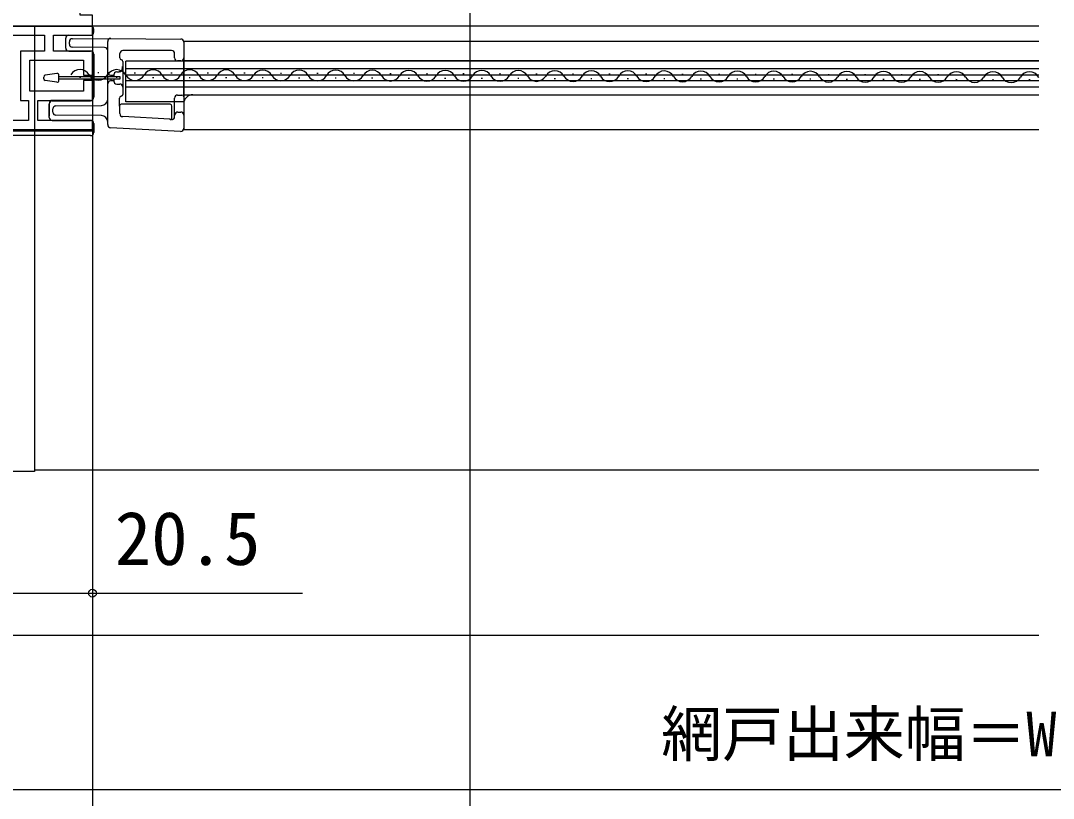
# Model space of a CAD drawing. Units: millimetres, scale not verified. Extents: x -525 to 525, y -783 to 777.
# Drawn here: x -168.8 to 0.9, y -661.5 to -533.7 of the extents above; entities that cross this region are included whole.
import ezdxf
from ezdxf.enums import TextEntityAlignment as Align

# ---------------------------------------------------------------- set-up
doc = ezdxf.new("R2010")
doc.units = ezdxf.units.MM
doc.header["$LTSCALE"] = 4
for name, color, linetype in [('0-2_YKK_11', 7, 'Continuous'), ('0-4_YKK_12', 2, 'Continuous'), ('0-5_YKK_13', 4, 'Continuous'), ('0-7_YKK_D', 6, 'Continuous'), ('0-9_YSS_K', 3, 'Continuous')]:
    doc.layers.add(name, color=color, linetype=linetype)
doc.styles.add('ＭＳ ゴシック', font='')
doc.styles.get('ＭＳ ゴシック').set_extended_font_data('MS Gothic')

msp = doc.modelspace()

# ---------------------------------------------------------------- linework, layer by layer
at = {"layer": '0-2_YKK_11'}
for points in [[(-216.2, -533.6), (-216.2, -530.7), (-210.2, -530.7), (-210.2, -533.1), (-211.8, -533.1), (-211.8, -534.6), (-197, -534.6), (-197, -547.508), (-197.25, -547.804), (-197.5, -548.1), (-197.5, -549.6), (-195, -549.6), (-195, -534.6), (-157, -534.6), (-157, -532.8), (-159, -532.8), (-159, -524.6), (-162.3, -524.6)], [(-157, -534.6), (-177.5, -534.6), (-177.5, -550.6)], [(-176.5, -551.6), (-157, -551.6), (-157, -550.1), (-166, -550.1), (-166, -546.8), (-157, -546.8), (-157, -543.55), (-158.5, -543.55), (-158.5, -545.3), (-167.3, -545.3), (-167.3, -540.2), (-158.5, -540.2), (-158.5, -542.65), (-157, -542.65), (-157, -538.7), (-163.4, -538.7), (-163.4, -536.1), (-157, -536.1), (-157, -534.6)]]:
    msp.add_lwpolyline(points, dxfattribs=at)
msp.add_lwpolyline([(-176, -550.1), (-176, -536.1), (-164.9, -536.1), (-164.9, -538.7), (-168.8, -538.7), (-168.8, -546.8), (-167.5, -546.8), (-167.5, -550.1)], close=True, dxfattribs=at)
at = {"layer": '0-4_YKK_12'}
for p, q in [((-1.5, -534.6), (-157.5, -534.6)), ((-142, -537.07), (-142, -551.57)), ((-142, -537.07), (-1.5, -537.07)), ((-1.5, -540.37), (-151.5, -540.37)), ((-151.5, -547.07), (-151.5, -540.37)), ((-142, -540.27), (-1.5, -540.27)), ((-159.13, -542.998), (-158.93, -542.998)), ((-156.128, -542.245), (-155.928, -542.245)), ((-153.13, -543.012), (-152.93, -543.013)), ((-151.5, -541.57), (-1.5, -541.57)), ((-151.5, -542.62), (-1.5, -542.62)), ((-150.128, -542.259), (-149.928, -542.26)), ((-144.128, -542.274), (-143.928, -542.274)), ((-138.128, -542.288), (-137.928, -542.289)), ((-132.128, -542.303), (-131.928, -542.303)), ((-126.128, -542.317), (-125.928, -542.318)), ((-120.128, -542.332), (-119.928, -542.332)), ((-114.129, -542.346), (-113.929, -542.346)), ((-108.129, -542.36), (-107.929, -542.361)), ((-102.129, -542.375), (-101.929, -542.375)), ((-96.129, -542.389), (-95.929, -542.39)), ((-90.129, -542.404), (-89.929, -542.404)), ((-84.129, -542.418), (-83.929, -542.419)), ((-78.129, -542.433), (-77.929, -542.433)), ((-72.129, -542.447), (-71.929, -542.447)), ((-66.129, -542.461), (-65.929, -542.462)), ((-60.129, -542.476), (-59.929, -542.476)), ((-54.129, -542.49), (-53.929, -542.491)), ((-48.129, -542.505), (-47.929, -542.505)), ((-42.129, -542.519), (-41.929, -542.52)), ((-36.129, -542.534), (-35.929, -542.534)), ((-30.129, -542.548), (-29.929, -542.549)), ((-24.129, -542.562), (-23.929, -542.563)), ((-18.129, -542.577), (-17.929, -542.577)), ((-12.129, -542.591), (-11.929, -542.592)), ((-6.129, -542.606), (-5.929, -542.606)), ((-151.5, -543.52), (-1.5, -543.52)), ((-151.5, -544.57), (-1.5, -544.57)), ((-147.13, -543.027), (-146.93, -543.027)), ((-141.13, -543.041), (-140.93, -543.041)), ((-135.13, -543.055), (-134.93, -543.056)), ((-129.13, -543.07), (-128.93, -543.07)), ((-129.13, -543.07), (-128.93, -543.07)), ((-123.13, -543.084), (-122.93, -543.085)), ((-117.13, -543.099), (-116.93, -543.099)), ((-111.13, -543.113), (-110.93, -543.114)), ((-105.13, -543.128), (-104.93, -543.128)), ((-99.13, -543.142), (-98.93, -543.143)), ((-93.13, -543.156), (-92.93, -543.157)), ((-87.13, -543.171), (-86.93, -543.171)), ((-81.13, -543.185), (-80.93, -543.186)), ((-75.13, -543.2), (-74.93, -543.2)), ((-69.13, -543.214), (-68.93, -543.215)), ((-63.13, -543.229), (-62.93, -543.229)), ((-57.131, -543.243), (-56.931, -543.244)), ((-51.131, -543.258), (-50.931, -543.258)), ((-45.131, -543.272), (-44.931, -543.272)), ((-39.131, -543.286), (-38.931, -543.287)), ((-33.131, -543.301), (-32.931, -543.301)), ((-27.131, -543.315), (-26.931, -543.316)), ((-21.131, -543.33), (-20.931, -543.33)), ((-15.131, -543.344), (-14.931, -543.345)), ((-9.131, -543.359), (-8.931, -543.359)), ((-3.131, -543.373), (-2.931, -543.373)), ((-142, -545.87), (-1.5, -545.87)), ((-141.97, -547.07), (-151.5, -547.07)), ((-142, -551.57), (-1.5, -551.57)), ((-1.5, -607.6), (-166.5, -607.6))]:
    msp.add_line(p, q, dxfattribs=at)
for centre, radius, start, end in [((-159.031, -543.456), 1.718, 29.06471, 150.65963), ((-156.027, -541.787), 1.718, 209.06471, 330.65963), ((-153.031, -543.471), 1.718, 29.06471, 150.65963), ((-150.027, -541.801), 1.718, 209.06471, 330.65963), ((-147.031, -543.485), 1.718, 29.06471, 150.65963), ((-144.027, -541.816), 1.718, 209.06471, 330.65963), ((-141.031, -543.5), 1.718, 29.06471, 150.65963), ((-138.027, -541.83), 1.718, 209.06471, 330.65963), ((-135.031, -543.514), 1.718, 29.06471, 150.65963), ((-132.027, -541.844), 1.718, 209.06471, 330.65963), ((-129.031, -543.529), 1.718, 29.06471, 150.65963), ((-126.027, -541.859), 1.718, 209.06471, 330.65963), ((-123.031, -543.543), 1.718, 29.06471, 150.65963), ((-120.027, -541.873), 1.718, 209.06471, 330.65963), ((-117.031, -543.557), 1.718, 29.06471, 150.65963), ((-114.027, -541.888), 1.718, 209.06471, 330.65963), ((-111.031, -543.572), 1.718, 29.06471, 150.65963), ((-108.027, -541.902), 1.718, 209.06471, 330.65963), ((-105.031, -543.586), 1.718, 29.06471, 150.65963), ((-102.027, -541.917), 1.718, 209.06471, 330.65963), ((-99.031, -543.601), 1.718, 29.06471, 150.65963), ((-96.027, -541.931), 1.718, 209.06471, 330.65963), ((-93.032, -543.615), 1.718, 29.06471, 150.65963), ((-90.027, -541.946), 1.718, 209.06471, 330.65963), ((-87.032, -543.63), 1.718, 29.06471, 150.65963), ((-84.027, -541.96), 1.718, 209.06471, 330.65963), ((-81.032, -543.644), 1.718, 29.06471, 150.65963), ((-78.028, -541.974), 1.718, 209.06471, 330.65963), ((-75.032, -543.658), 1.718, 29.06471, 150.65963), ((-72.028, -541.989), 1.718, 209.06471, 330.65963), ((-69.032, -543.673), 1.718, 29.06471, 150.65963), ((-66.028, -542.003), 1.718, 209.06471, 330.65963), ((-63.032, -543.687), 1.718, 29.06471, 150.65963), ((-60.028, -542.018), 1.718, 209.06471, 330.65963), ((-57.032, -543.702), 1.718, 29.06471, 150.65963), ((-54.028, -542.032), 1.718, 209.06471, 330.65963), ((-51.032, -543.716), 1.718, 29.06471, 150.65963), ((-48.028, -542.047), 1.718, 209.06471, 330.65963), ((-45.032, -543.731), 1.718, 29.06471, 150.65963), ((-42.028, -542.061), 1.718, 209.06471, 330.65963), ((-39.032, -543.745), 1.718, 29.06471, 150.65963), ((-36.028, -542.075), 1.718, 209.06471, 330.65963), ((-33.032, -543.759), 1.718, 29.06471, 150.65963), ((-30.028, -542.09), 1.718, 209.06471, 330.65963), ((-27.032, -543.774), 1.718, 29.06471, 150.65963), ((-24.028, -542.104), 1.718, 209.06471, 330.65963), ((-21.032, -543.788), 1.718, 29.06471, 150.65963), ((-18.028, -542.119), 1.718, 209.06471, 330.65963), ((-15.032, -543.803), 1.718, 29.06471, 150.65963), ((-12.028, -542.133), 1.718, 209.06471, 330.65963), ((-9.032, -543.817), 1.718, 29.06471, 150.65963), ((-6.028, -542.148), 1.718, 209.06471, 330.65963), ((-3.032, -543.832), 1.718, 29.06471, 150.65963), ((-0.028, -542.162), 1.718, 209.06471, 211.04525), ((-140.5, -547.37), 1.5, 90, 180)]:
    msp.add_arc(centre, radius, start, end, dxfattribs=at)
at = {"layer": '0-5_YKK_13'}
for p, q in [((-160.9, -536.1), (-157.3, -536.1)), ((-156.8, -535.6), (-156.8, -535.1)), ((-161.4, -538.2), (-161.4, -536.6)), ((-160.8, -537.569), (-160.8, -537.175)), ((-160.304, -536.675), (-154.004, -536.62)), ((-154.5, -541.234), (-154.5, -537.12)), ((-142, -537.22), (-142, -539.82)), ((-160.9, -538.7), (-157.3, -538.7)), ((-154.996, -538.116), (-160.304, -538.069)), ((-156.8, -539.2), (-156.8, -546.3)), ((-152.5, -539.82), (-152.5, -539.12)), ((-144, -538.62), (-152, -538.62)), ((-143.5, -539.82), (-143.5, -539.12)), ((-154.5, -542.146), (-154.5, -541.234)), ((-152.127, -541.234), (-152.092, -541.62)), ((-152, -540.412), (-152, -545.821)), ((-142.873, -540.32), (-143, -540.32)), ((-142.5, -540.32), (-142.873, -540.32)), ((-142, -546.22), (-142, -539.82)), ((-165.004, -543.238), (-165.004, -542.962)), ((-162.846, -542.398), (-164.746, -542.665)), ((-162.504, -543.505), (-162.504, -542.695)), ((-162.504, -542.9), (-152.504, -542.9)), ((-154.5, -542.943), (-154.5, -542.146)), ((-154.5, -543.297), (-154.5, -542.943)), ((-154, -542.644), (-153.5, -542.644)), ((-154, -542.644), (-154, -542.9)), ((-153.5, -542.62), (-153.5, -542.644)), ((-153.5, -542.644), (-153.5, -542.9)), ((-153, -542.12), (-152.593, -542.12)), ((-152.593, -542.12), (-152.592, -542.12)), ((-152.522, -542.12), (-152.593, -542.12)), ((-162.846, -543.802), (-164.746, -543.535)), ((-154.5, -544.094), (-154.5, -543.297)), ((-154.5, -545.006), (-154.5, -544.094)), ((-154, -543.3), (-154, -543.596)), ((-153.5, -543.596), (-154, -543.596)), ((-153.5, -543.3), (-153.5, -543.596)), ((-153.5, -543.596), (-153.5, -543.62)), ((-152.593, -544.12), (-152.522, -544.12)), ((-154.5, -550.79), (-154.5, -545.006)), ((-143, -545.92), (-142.961, -545.92)), ((-142.961, -545.92), (-142.3, -545.92)), ((-142, -546.22), (-142, -549.22)), ((-164.1, -549.6), (-164.1, -547.4)), ((-164.1, -547.4), (-164.1, -549.4)), ((-157.3, -546.8), (-163.6, -546.8)), ((-163.6, -546.9), (-157.3, -546.9)), ((-163.004, -547.694), (-155.491, -547.629)), ((-152.567, -547.753), (-152.567, -546.42)), ((-152.503, -547.817), (-152.567, -547.753)), ((-152.503, -548.976), (-152.503, -547.817)), ((-144.233, -547.453), (-152.267, -547.453)), ((-143.933, -549.648), (-143.933, -547.753)), ((-143.5, -549.46), (-143.5, -546.42)), ((-163.5, -548.746), (-163.5, -548.194)), ((-155.491, -549.311), (-163.004, -549.246)), ((-144.313, -549.88), (-152.029, -549.476)), ((-142.956, -548.72), (-142.873, -548.72)), ((-142.873, -548.72), (-142.5, -548.72)), ((-142, -549.22), (-142, -551.393)), ((-163.6, -550.1), (-157.3, -550.1)), ((-163.6, -550.1), (-157.3, -550.1)), ((-156.8, -552.1), (-156.8, -550.6)), ((-156.8, -550.6), (-156.8, -552.1)), ((-142.526, -551.892), (-154.026, -551.29)), ((-144.248, -549.948), (-144.313, -549.88)), ((-144.026, -549.96), (-144.248, -549.948)), ((-157.3, -552.6), (-177.4, -552.6)), ((-157.3, -552.6), (-177.4, -552.6)), ((-176.6, -551.8), (-156.8, -551.8)), ((-156.8, -551.8), (-176.6, -551.8))]:
    msp.add_line(p, q, dxfattribs=at)
for points in [[(-178.4, -551.6), (-178.4, -534.6), (-157.3, -534.6)], [(-154.004, -536.62), (-154, -536.62), (-142.496, -536.72)], [(-152.504, -542.9), (-152.504, -543.3), (-162.504, -543.3)], [(-153, -544.12), (-152.593, -544.12), (-152.592, -544.12)]]:
    msp.add_lwpolyline(points, dxfattribs=at)
msp.add_lwpolyline([(-177.5, -534.6), (-166.5, -534.6), (-166.5, -607.8), (-177.5, -607.8)], close=True, dxfattribs=at)
for centre, radius, start, end in [((-160.9, -536.6), 0.5, 90, 180), ((-157.3, -535.1), 0.5, 0, 90), ((-157.3, -535.6), 0.5, 270, 0), ((-160.3, -537.175), 0.5, 90.5, 180), ((-160.3, -537.569), 0.5, 180, 269.5), ((-154, -537.12), 0.5, 90.5, 180), ((-142.5, -537.22), 0.5, 0, 89.5), ((-160.9, -538.2), 0.5, 180, 270), ((-157.3, -539.2), 0.5, 0, 90), ((-155, -538.616), 0.5, 0, 89.5), ((-142.5, -539.82), 0.5, 270, 0), ((-164.704, -542.962), 0.3, 98, 180), ((-162.804, -542.695), 0.3, 360, 98), ((-154.001, -542.145), 0.499, 180.13251, 270.13186), ((-153, -542.62), 0.5, 90, 180), ((-164.704, -543.238), 0.3, 180, 262), ((-162.804, -543.505), 0.3, 262, 360), ((-154.001, -544.095), 0.499, 89.86819, 179.86744), ((-153, -543.62), 0.5, 180, 270), ((-152.522, -544.62), 0.5, 359.99887, 89.99894), ((-157.3, -546.3), 0.5, 270, 0), ((-142.3, -546.22), 0.3, 0, 90), ((-163.6, -547.3), 0.5, 90, 180), ((-163.6, -547.4), 0.5, 90, 180), ((-163, -548.194), 0.5, 90.5, 180), ((-155.5, -546.629), 1, 270.5, 0), ((-163.6, -549.6), 0.5, 180, 270), ((-163.6, -549.6), 0.5, 180, 270), ((-163, -548.746), 0.5, 180, 269.5), ((-155.5, -550.311), 1, 0, 89.5), ((-152.003, -548.976), 0.5, 180.00166, 266.99834), ((-142.5, -549.22), 0.5, 0, 90), ((-157.3, -550.6), 0.5, 0, 90), ((-157.3, -550.6), 0.5, 0, 90), ((-154, -550.79), 0.5, 180, 267), ((-142.5, -551.393), 0.5, 267, 0), ((-157.3, -552.1), 0.5, 270, 0), ((-157.3, -552.1), 0.5, 270, 0)]:
    msp.add_arc(centre, radius, start, end, dxfattribs=at)
for centre, major_axis, ratio, start_param, end_param in [((-152, -539.12), (0.354, -0.354), 0.999924, 2.3562326, 3.9269527), ((-144, -539.12), (-0.354, -0.354), 0.999924, 2.3562326, 3.9269527), ((-152.2, -539.82), (0.212, 0.212), 0.999924, 2.3562326, 3.7595486), ((-152.3, -540.412), (0.212, 0.212), 0.999924, 5.4978252, 6.9011413), ((-143, -539.82), (-0.5, 0), 0.999962, 6.2831853, 7.8539816), ((-152.592, -541.62), (0.337, 0.369), 0.999579, 3.8824251, 5.452385), ((-152.267, -546.42), (0.212, -0.212), 0.999924, 2.4108916, 3.9269527), ((-152.3, -545.821), (0.212, -0.212), 0.999924, 5.5524843, 7.0685454), ((-143, -546.42), (-0.5, 0), 0.999962, 4.712389, 6.2831853), ((-152.267, -547.753), (0.212, -0.212), 0.999924, 2.3562326, 3.9269527), ((-144.233, -547.753), (-0.212, -0.212), 0.999924, 2.3562326, 3.9269527), ((-144.233, -549.648), (-0.207, 0.218), 0.99992, 2.3300547, 3.9531306), ((-144, -549.46), (-0.344, 0.363), 0.99992, 2.3300547, 3.9531306), ((-142.956, -549.22), (-0.5, 0), 0.999962, 4.712389, 6.2831853)]:
    msp.add_ellipse(centre, major_axis=major_axis, ratio=ratio, start_param=start_param, end_param=end_param, dxfattribs=at)
at = {"layer": '0-7_YKK_D'}
for p, q in [((-94.999, -520.6), (-94.999, -683.6)), ((-157, -535.1), (-157, -706.1)), ((-157, -535.1), (-157, -706.1)), ((-157, -551.85), (-157, -628.801)), ((-157, -635.1), (-157, -683.6)), ((177.498, -660.1), (-177.5, -660.1))]:
    msp.add_line(p, q, dxfattribs=at)
msp.add_lwpolyline([(-177.5, -627.801), (-157, -627.801), (-122.495, -627.8)], dxfattribs=at)
msp.add_circle((-157, -627.801), 0.637, dxfattribs=at)
at = {"layer": '0-9_YSS_K'}
msp.add_line((-195, -634.7), (-1.5, -634.7), dxfattribs=at)

# ---------------------------------------------------------------- texts
at = {"layer": '0-7_YKK_D', "style": 'ＭＳ ゴシック'}
for s, height, p in [('20.5', 8.798, (-153.336, -625.8)), ('網戸出来幅＝W－95', 7.331, (-63.552, -656.793))]:
    msp.add_text(s, height=height, dxfattribs=at).set_placement(p, align=Align.BOTTOM_LEFT)

doc.saveas('drawing.dxf')
